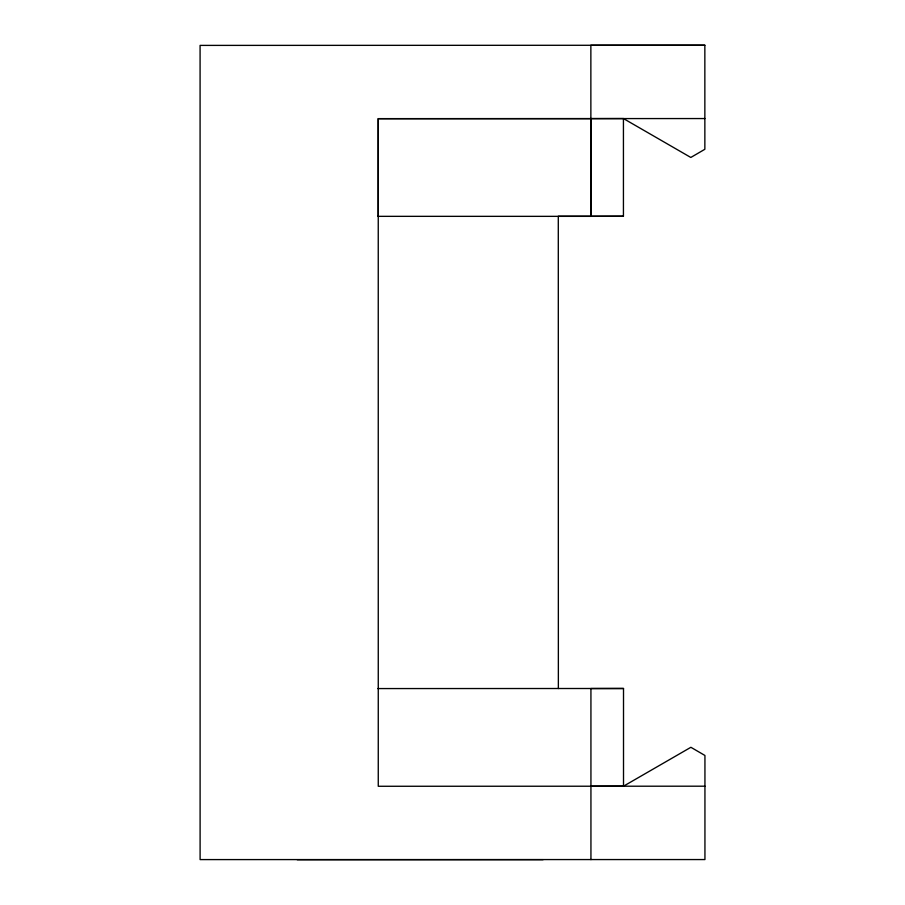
<?xml version="1.0" encoding="UTF-8"?>
<svg xmlns="http://www.w3.org/2000/svg" width="905" height="905" viewBox="0 0 905 905"><rect width="100%" height="100%" fill="white"/><g stroke="black" fill="none" stroke-linecap="round" stroke-linejoin="round"><path stroke-width="1.36" d="M378.245 216.363L378.245 118.657L704.859 118.555M590.942 859.603L590.931 688.547L623.511 688.49L623.511 786.196L590.931 786.23M558.362 688.547L558.294 216.261L623.432 216.261L623.432 118.555L590.875 118.6L590.875 216.352L377.781 216.34M623.511 786.196L690.888 747.292L704.938 755.471L704.938 859.558L200.107 859.592L200.084 45.397L704.848 45.25L704.859 149.28L690.809 157.459L623.432 118.555M623.432 216.261L590.875 216.34L590.863 45.261L704.848 45.25M590.863 118.657L378.245 118.668L378.267 786.275L704.938 786.196M377.815 688.569L623.511 688.49M297.213 859.705L543.102 859.659"/></g></svg>
